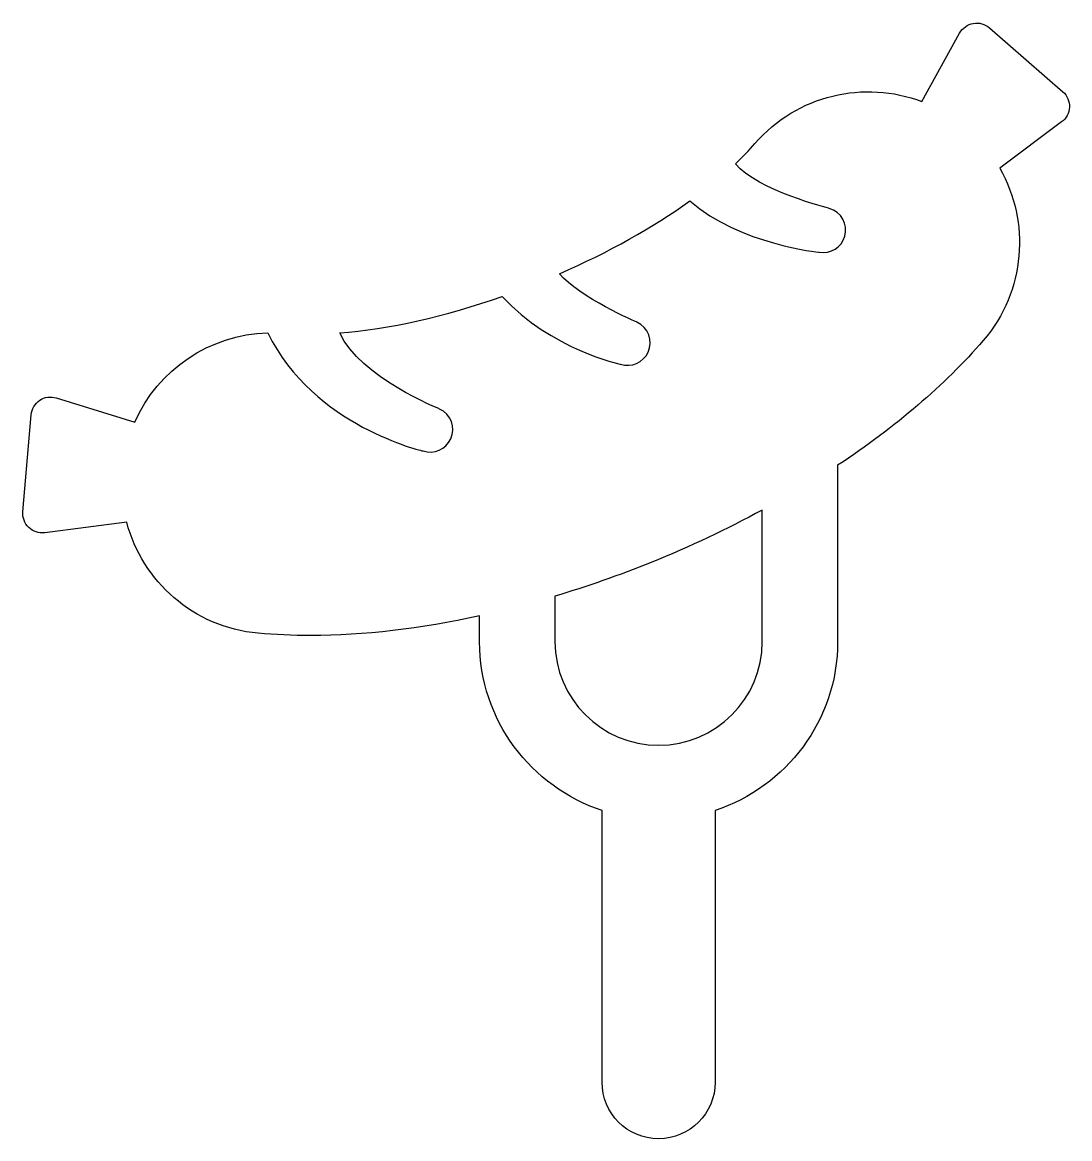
# Model space of a CAD drawing. Header units: centimetres. Extents: x -6.4 to 5.8, y -6.5 to 6.5.
import ezdxf

# ---------------------------------------------------------------- set-up
doc = ezdxf.new("R2010")
doc.units = ezdxf.units.CM
doc.header["$MEASUREMENT"] = 0
doc.layers.add('Layer 1', color=7, linetype='Continuous')

msp = doc.modelspace()

# ---------------------------------------------------------------- linework, layer by layer
at = {"layer": 'Layer 1'}
for points, knots in [([(5.70111, 5.6941), (5.70111, 5.6941), (4.8451, 6.43991), (4.8451, 6.43991), (4.8451, 6.43991), (4.79353, 6.485), (4.72416, 6.50436), (4.65672, 6.49227), (4.65672, 6.49227), (4.58909, 6.48028), (4.53059, 6.43864), (4.49736, 6.37847), (4.49736, 6.37847), (4.49736, 6.37847), (4.05686, 5.5807), (4.05686, 5.5807), (4.05686, 5.5807), (3.38601, 5.83237), (2.60234, 5.66198), (2.1072, 5.08836), (2.1072, 5.08836), (2.03986, 5.01023), (1.96316, 4.93167), (1.8805, 4.85304), (1.8805, 4.85304), (2.14289, 4.53816), (2.97648, 4.33308), (2.97648, 4.33308), (2.97648, 4.33308), (3.11634, 4.29315), (3.19733, 4.14753), (3.1574, 4.00746), (3.1574, 4.00746), (3.11999, 3.87728), (2.98984, 3.79823), (2.85919, 3.82058), (2.85919, 3.82058), (2.85919, 3.82058), (1.93698, 3.90916), (1.3503, 4.41883), (1.3503, 4.41883), (0.92178, 4.11101), (0.39801, 3.81897), (-0.17169, 3.57023), (-0.17169, 3.57023), (0.05376, 3.29535), (0.73199, 3.00344), (0.73199, 3.00344), (0.73199, 3.00344), (0.86433, 2.94333), (0.92252, 2.7869), (0.86217, 2.65459), (0.86217, 2.65459), (0.80592, 2.53129), (0.6654, 2.47248), (0.53954, 2.51367), (0.53954, 2.51367), (0.53954, 2.51367), (-0.27408, 2.68538), (-0.83994, 3.30522), (-0.83994, 3.30522), (-1.51021, 3.06982), (-2.17079, 2.92136), (-2.737, 2.87808), (-2.737, 2.87808), (-2.50427, 2.36132), (-1.57138, 1.9904), (-1.57138, 1.9904), (-1.57138, 1.9904), (-1.43904, 1.93023), (-1.38083, 1.77386), (-1.4412, 1.64155), (-1.4412, 1.64155), (-1.49745, 1.51823), (-1.63794, 1.45938), (-1.76383, 1.50063), (-1.76383, 1.50063), (-1.76383, 1.50063), (-3.04177, 1.78567), (-3.57691, 2.88038), (-3.57691, 2.88038), (-4.25797, 2.86215), (-4.85763, 2.44689), (-5.12999, 1.8389), (-5.12999, 1.8389), (-5.12999, 1.8389), (-6.04465, 2.1205), (-6.04465, 2.1205), (-6.04465, 2.1205), (-6.11061, 2.14116), (-6.18107, 2.13085), (-6.23801, 2.09219), (-6.23801, 2.09219), (-6.29492, 2.05441), (-6.33167, 1.9921), (-6.33786, 1.92336), (-6.33786, 1.92336), (-6.33786, 1.92336), (-6.43581, 0.79137), (-6.43581, 0.79137), (-6.43581, 0.79137), (-6.44139, 0.7235), (-6.41562, 0.65598), (-6.36662, 0.60791), (-6.36662, 0.60791), (-6.31706, 0.56066), (-6.24851, 0.53787), (-6.18062, 0.54687), (-6.18062, 0.54687), (-6.18062, 0.54687), (-5.2237, 0.66855), (-5.2237, 0.66855), (-5.2237, 0.66855), (-5.03722, -0.02125), (-4.44426, -0.55761), (-3.69078, -0.62682), (-3.69078, -0.62682), (-3.49208, -0.64486), (-3.28673, -0.65386), (-3.07599, -0.65386), (-3.07599, -0.65386), (-2.45819, -0.65386), (-1.79276, -0.57517), (-1.10537, -0.42452), (-1.10537, -0.42452), (-1.10537, -0.42452), (-1.10537, -0.72519), (-1.10537, -0.72519), (-1.10537, -0.72519), (-1.10537, -1.64541), (-0.50339, -2.41937), (0.32439, -2.69739), (0.32439, -2.69739), (0.32439, -2.69739), (0.32439, -5.86681), (0.32439, -5.86681), (0.32439, -5.86681), (0.32439, -6.23111), (0.61974, -6.52668), (0.98426, -6.52668), (0.98426, -6.52668), (1.34878, -6.52668), (1.64413, -6.23111), (1.64413, -5.86681), (1.64413, -5.86681), (1.64413, -5.86681), (1.64409, -2.69737), (1.64409, -2.69737), (1.64409, -2.69737), (2.47189, -2.41935), (3.07385, -1.64539), (3.07385, -0.72517), (3.07385, -0.72517), (3.07385, -0.72517), (3.07385, 1.33384), (3.07385, 1.33384), (3.07385, 1.33384), (3.74785, 1.7798), (4.32615, 2.27226), (4.77255, 2.78992), (4.77255, 2.78992), (5.27079, 3.3679), (5.32098, 4.1738), (4.9662, 4.80181), (4.9662, 4.80181), (4.9662, 4.80181), (5.68806, 5.341), (5.68806, 5.341), (5.68806, 5.341), (5.74283, 5.38222), (5.77635, 5.4458), (5.77897, 5.51454), (5.77897, 5.51454), (5.78146, 5.58287), (5.75291, 5.64901), (5.70111, 5.6941)], [0, 0, 0, 0, 0.02222222, 0.02222222, 0.02222222, 0.02222222, 0.04444444, 0.04444444, 0.04444444, 0.04444444, 0.06666667, 0.06666667, 0.06666667, 0.06666667, 0.08888889, 0.08888889, 0.08888889, 0.08888889, 0.11111111, 0.11111111, 0.11111111, 0.11111111, 0.13333333, 0.13333333, 0.13333333, 0.13333333, 0.15555556, 0.15555556, 0.15555556, 0.15555556, 0.17777778, 0.17777778, 0.17777778, 0.17777778, 0.2, 0.2, 0.2, 0.2, 0.22222222, 0.22222222, 0.22222222, 0.22222222, 0.24444444, 0.24444444, 0.24444444, 0.24444444, 0.26666667, 0.26666667, 0.26666667, 0.26666667, 0.28888889, 0.28888889, 0.28888889, 0.28888889, 0.31111111, 0.31111111, 0.31111111, 0.31111111, 0.33333333, 0.33333333, 0.33333333, 0.33333333, 0.35555556, 0.35555556, 0.35555556, 0.35555556, 0.37777778, 0.37777778, 0.37777778, 0.37777778, 0.4, 0.4, 0.4, 0.4, 0.42222222, 0.42222222, 0.42222222, 0.42222222, 0.44444444, 0.44444444, 0.44444444, 0.44444444, 0.46666667, 0.46666667, 0.46666667, 0.46666667, 0.48888889, 0.48888889, 0.48888889, 0.48888889, 0.51111111, 0.51111111, 0.51111111, 0.51111111, 0.53333333, 0.53333333, 0.53333333, 0.53333333, 0.55555556, 0.55555556, 0.55555556, 0.55555556, 0.57777778, 0.57777778, 0.57777778, 0.57777778, 0.6, 0.6, 0.6, 0.6, 0.62222222, 0.62222222, 0.62222222, 0.62222222, 0.64444444, 0.64444444, 0.64444444, 0.64444444, 0.66666667, 0.66666667, 0.66666667, 0.66666667, 0.68888889, 0.68888889, 0.68888889, 0.68888889, 0.71111111, 0.71111111, 0.71111111, 0.71111111, 0.73333333, 0.73333333, 0.73333333, 0.73333333, 0.75555556, 0.75555556, 0.75555556, 0.75555556, 0.77777778, 0.77777778, 0.77777778, 0.77777778, 0.8, 0.8, 0.8, 0.8, 0.82222222, 0.82222222, 0.82222222, 0.82222222, 0.84444444, 0.84444444, 0.84444444, 0.84444444, 0.86666667, 0.86666667, 0.86666667, 0.86666667, 0.88888889, 0.88888889, 0.88888889, 0.88888889, 0.91111111, 0.91111111, 0.91111111, 0.91111111, 0.93333333, 0.93333333, 0.93333333, 0.93333333, 0.95555556, 0.95555556, 0.95555556, 0.95555556, 1, 1, 1, 1]), ([(2.19398, -0.72517), (2.19398, -1.39234), (1.65137, -1.93495), (0.9842, -1.93495), (0.9842, -1.93495), (0.31703, -1.93495), (-0.22558, -1.39234), (-0.22558, -0.72517), (-0.22558, -0.72517), (-0.22558, -0.72517), (-0.22558, -0.19452), (-0.22558, -0.19452), (-0.22558, -0.19452), (0.14672, -0.08231), (0.522, 0.04813), (0.89721, 0.19979), (0.89721, 0.19979), (1.35166, 0.38323), (1.78393, 0.58915), (2.19399, 0.81029), (2.19399, 0.81029), (2.19399, 0.81029), (2.19398, -0.72517), (2.19398, -0.72517)], [0, 0, 0, 0, 0.14285714, 0.14285714, 0.14285714, 0.14285714, 0.28571429, 0.28571429, 0.28571429, 0.28571429, 0.42857143, 0.42857143, 0.42857143, 0.42857143, 0.57142857, 0.57142857, 0.57142857, 0.57142857, 0.71428571, 0.71428571, 0.71428571, 0.71428571, 1, 1, 1, 1])]:
    msp.add_open_spline(points, degree=3, knots=knots, dxfattribs=at)

doc.saveas('drawing.dxf')
